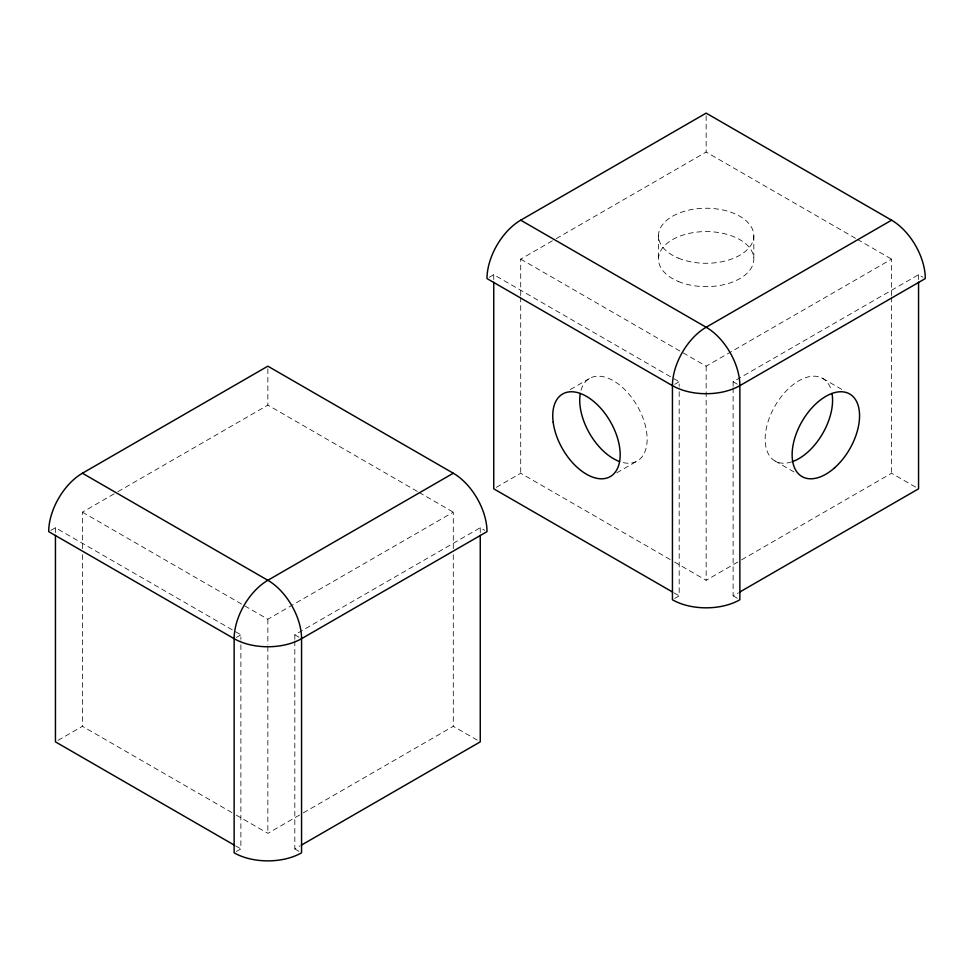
<?xml version="1.0" encoding="UTF-8"?>
<svg xmlns="http://www.w3.org/2000/svg" width="974" height="974" viewBox="0 0 974 974"><rect width="100%" height="100%" fill="white"/><g stroke="black" fill="none" stroke-linecap="round" stroke-linejoin="round"><path stroke-width="0.73" stroke-dasharray="4.87 3.65" d="M50.952 530.331L55.445 527.738L240.882 634.792L240.882 639.358M82.413 548.618L82.413 512.166L116.612 492.418M117.927 491.663L267.85 405.111L417.773 491.663M489.252 277.286L493.745 274.692L679.182 381.747L679.182 386.301M520.713 295.56L520.713 259.121L554.912 239.373M556.227 238.618L706.15 152.054L856.073 238.618M570.326 389.539L589.587 378.411M58.014 740.374L82.413 726.287L234.977 814.361M236.378 637.398L240.882 634.792M82.413 512.166L267.85 619.221L453.287 512.166L453.287 548.618M496.314 487.329L520.713 473.242L673.278 561.316M674.678 384.34L679.182 381.747M520.713 259.121L706.15 366.175L891.587 259.121L891.587 295.56M294.818 639.358L294.818 634.792L480.255 527.738L484.748 530.331M733.118 386.301L733.118 381.747L918.555 274.692L923.048 277.286M616.725 472.865L637.276 460.994M236.378 851.519L240.882 848.914L240.882 640.868M236.292 815.128L267.85 833.342L302.05 813.607M303.364 812.852L453.287 726.287L480.255 741.859M674.678 598.462L679.182 595.869L679.182 387.822M674.592 562.071L706.15 580.297L740.35 560.561M741.664 559.794L891.587 473.242L918.555 488.814M294.818 640.868L294.818 848.914L300.077 845.882M733.118 387.822L733.118 595.869L738.377 592.837M857.388 239.373L891.587 259.121M822.713 378.411L841.974 389.539M733.118 381.747L737.622 384.34M775.024 460.994L795.575 472.865M733.118 595.869L737.622 598.462M673.923 592.837L679.182 595.869M419.088 492.418L453.287 512.166M294.818 634.792L299.322 637.398M294.818 848.914L299.322 851.519M235.623 845.882L240.882 848.914M918.555 274.692L918.555 280.768M891.587 297.082L891.587 473.242M753.827 235.757L753.827 259.121M706.15 115.723L706.15 152.054M706.15 366.175L706.15 580.297M658.473 235.757L658.473 259.121M520.713 297.082L520.713 473.242M493.745 274.692L493.745 280.768M480.255 527.738L480.255 533.813M453.287 554.681L453.287 726.287M267.85 368.769L267.85 405.111M267.85 619.221L267.85 645.044M267.85 646.566L267.85 833.342M82.413 554.681L82.413 726.287M55.445 527.738L55.445 533.813M581.015 390.282A47.677 27.528 60 0 1 617.273 383.245A47.677 27.528 60 0 1 647.101 437.192A47.677 27.528 60 0 1 620.621 461.895M791.679 461.895A47.677 27.528 -60 0 1 765.199 437.192A47.677 27.528 -60 0 1 795.028 383.245A47.677 27.528 -60 0 1 831.285 390.282M678.172 258.049A47.677 27.528 0 0 0 753.572 238.593A47.677 27.528 0 0 0 686.707 210.627A47.677 27.528 0 0 0 678.172 258.049M678.172 281.401A47.677 27.528 0 0 0 753.572 261.957A47.677 27.528 0 0 0 686.707 233.979A47.677 27.528 0 0 0 678.172 281.401"/><path stroke-width="1.46" d="M82.413 473.23L267.85 366.175L453.287 473.23A47.677 27.528 60 0 1 487 531.634L301.563 638.688A47.677 27.528 0 0 1 234.137 638.688L48.7 531.634A47.677 27.528 -60 0 1 82.413 473.23L267.85 580.297A47.677 27.528 60 0 1 301.563 638.688L301.563 852.81A47.677 27.528 0 0 1 234.137 852.81L234.137 638.688A47.677 27.528 -60 0 1 267.85 580.297L453.287 473.23M520.713 220.185L706.15 113.13L891.587 220.185A47.677 27.528 60 0 1 925.3 278.576L739.863 385.643A47.677 27.528 0 0 1 672.437 385.643L487 278.576A47.677 27.528 -60 0 1 520.713 220.185L706.15 327.24A47.677 27.528 60 0 1 739.863 385.643L739.863 599.765A47.677 27.528 0 0 1 672.437 599.765L672.437 385.643A47.677 27.528 -60 0 1 706.15 327.24L891.587 220.185M301.392 845.128L480.255 741.859L480.255 535.335M739.692 592.07L918.555 488.814L918.555 282.277M672.608 592.07L493.745 488.814L493.745 282.277M234.308 845.128L55.445 741.859L55.445 535.335M619.574 461.53A47.677 27.528 60 0 1 580.285 393.484M832.015 393.484A47.677 27.528 -60 0 1 792.726 461.53M553.171 422.192A47.677 27.528 60 0 0 607.715 477.771A47.677 27.528 60 0 0 598.499 405.866A47.677 27.528 60 0 0 553.171 422.192M834.56 467.849A47.677 27.528 -60 0 0 849.681 393.983A47.677 27.528 -60 0 0 793.274 444.01A47.677 27.528 -60 0 0 834.56 467.849"/></g></svg>
